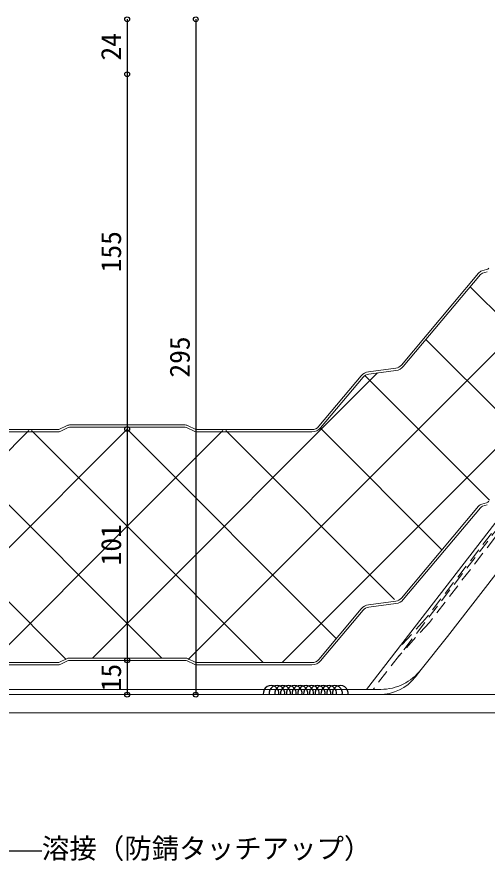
# Model space of a CAD drawing. Units: millimetres at full size, sheet at 1:3. Extents: x -1262 to 1258, y -891 to 1034.
# Drawn here: x 243 to 448.5, y -150.5 to 218.2 of the extents above; entities that cross this region are included whole.
import ezdxf
from ezdxf.enums import TextEntityAlignment as Align

# ---------------------------------------------------------------- set-up
doc = ezdxf.new("R2010")
doc.units = ezdxf.units.MM
doc.header["$LTSCALE"] = 3
doc.linetypes.add('DASHED2', pattern=[3, 2, -1])
for name, color, linetype, lineweight in [('0-4_寸法線1', 5, 'Continuous', 25), ('0-6_名称1', 5, 'Continuous', 25), ('0-B_屋根1', 6, 'Continuous', 20), ('2-1_裏貼1', 2, 'Continuous', 18), ('2-A_タイトフレーム', 3, 'DASHED2', 9), ('3-F_シーリング1', 134, 'Continuous', 30), ('4-2_H鋼1', 2, 'Continuous', 18)]:
    doc.layers.add(name, color=color, linetype=linetype, lineweight=lineweight)
doc.styles.add('ＭＳ ゴシック', font='')
doc.styles.get('ＭＳ ゴシック').set_extended_font_data('MS Gothic')

msp = doc.modelspace()

# ---------------------------------------------------------------- linework, layer by layer
at = {"layer": '0-4_寸法線1'}
for p, q in [((291.139, 217.186), (291.139, 193.186)), ((321.139, 217.186), (321.139, -77.789)), ((291.139, 193.186), (291.139, 38.186)), ((291.139, 38.186), (291.139, -62.814)), ((291.139, -62.814), (291.139, -77.789))]:
    msp.add_line(p, q, dxfattribs=at)
for centre in [(291.139, 217.186), (321.139, 217.186), (291.139, 193.186), (291.139, 193.186), (291.139, 38.186), (291.139, 38.186), (291.139, -62.814), (291.139, -62.814), (291.139, -77.789), (321.139, -77.789)]:
    msp.add_circle(centre, 1.05, dxfattribs=at)
at = {"layer": '0-6_名称1'}
msp.add_lwpolyline([(210.653, -73.798), (229.997, -145.991), (253.896, -145.991)], dxfattribs=at)
at = {"layer": '0-B_屋根1'}
for p, q in [((448.186, 107.847), (446.197, 107.27)), ((444.734, 106.317), (411.055, 66.18)), ((411.821, 65.537), (445.5, 105.674)), ((446.475, 106.31), (448.464, 106.886)), ((408.508, 64.785), (396.647, 63.238)), ((396.776, 62.246), (408.637, 63.793)), ((393.464, 61.494), (374.937, 39.415)), ((375.703, 38.772), (394.23, 60.851)), ((260.766, 37.986), (210.603, 37.986)), ((210.603, 36.986), (260.766, 36.986)), ((264.605, 39.669), (261.66, 38.197)), ((262.108, 37.303), (265.052, 38.775)), ((291.238, 39.986), (265.946, 39.986)), ((265.946, 38.986), (291.238, 38.986)), ((291.238, 39.986), (316.53, 39.986)), ((291.238, 39.986), (316.53, 39.986)), ((291.238, 38.986), (316.53, 38.986)), ((316.53, 38.986), (291.238, 38.986)), ((317.424, 38.775), (320.369, 37.303)), ((320.816, 38.197), (317.872, 39.669)), ((371.873, 37.986), (321.71, 37.986)), ((321.71, 36.986), (371.873, 36.986)), ((444.734, 4.515), (411.055, -35.622)), ((411.821, -36.265), (445.5, 3.872)), ((448.186, 6.045), (446.197, 5.468)), ((446.475, 4.507), (448.464, 5.084)), ((393.464, -40.308), (374.937, -62.387)), ((408.508, -37.018), (396.647, -38.564)), ((396.776, -39.556), (408.637, -38.009)), ((375.703, -63.03), (394.23, -40.951)), ((264.605, -62.133), (261.66, -63.605)), ((291.238, -61.816), (265.946, -61.816)), ((291.238, -61.816), (316.53, -61.816)), ((291.238, -61.816), (316.53, -61.816)), ((320.816, -63.605), (317.872, -62.133)), ((260.766, -63.816), (210.603, -63.816)), ((210.603, -64.816), (260.766, -64.816)), ((262.108, -64.499), (265.052, -63.027)), ((265.946, -62.816), (291.238, -62.816)), ((291.238, -62.816), (316.53, -62.816)), ((316.53, -62.816), (291.238, -62.816)), ((317.424, -63.027), (320.369, -64.499)), ((371.873, -63.816), (321.71, -63.816)), ((321.71, -64.816), (371.873, -64.816))]:
    msp.add_line(p, q, dxfattribs=at)
for centre, radius, start, end in [((447.032, 104.389), 3, 106.16487, 140), ((447.629, 109.768), 2, 286.16487, 319.99998), ((447.032, 104.389), 2, 106.16487, 140), ((397.294, 58.28), 5, 97.4295, 140), ((407.99, 68.751), 4, 277.4295, 319.99998), ((407.99, 68.751), 5, 277.4295, 319.99998), ((397.294, 58.28), 4, 97.4295, 140), ((260.766, 39.986), 2, 269.99998, 296.56505), ((260.766, 39.986), 3, 269.99998, 296.56505), ((265.946, 36.986), 3, 90, 116.56505), ((265.946, 36.986), 2, 90, 116.56505), ((316.53, 36.986), 3, 63.43494, 90), ((316.53, 36.986), 3, 63.43495, 90), ((316.53, 36.986), 2, 63.43494, 90), ((316.53, 36.986), 2, 63.43495, 90), ((321.71, 39.986), 3, 243.43494, 269.99998), ((321.71, 39.986), 2, 243.43494, 269.99998), ((371.873, 41.986), 4, 269.99998, 320), ((371.873, 41.986), 5, 269.99998, 320), ((447.032, 2.587), 3, 106.16487, 140), ((447.032, 2.587), 2, 106.16487, 140), ((447.629, 7.966), 2, 286.16487, 319.99998), ((407.99, -33.051), 4, 277.4295, 319.99998), ((407.99, -33.051), 5, 277.4295, 319.99998), ((397.294, -43.522), 5, 97.4295, 140), ((397.294, -43.522), 4, 97.4295, 140), ((265.946, -64.816), 3, 90, 116.56505), ((316.53, -64.816), 3, 63.43494, 90), ((316.53, -64.816), 3, 63.43495, 90), ((371.873, -59.816), 4, 269.99998, 320), ((260.766, -61.816), 2, 269.99998, 296.56505), ((260.766, -61.816), 3, 269.99998, 296.56505), ((265.946, -64.816), 2, 90, 116.56505), ((316.53, -64.816), 2, 63.43494, 90), ((316.53, -64.816), 2, 63.43495, 90), ((321.71, -61.816), 3, 243.43494, 269.99998), ((321.71, -61.816), 2, 243.43494, 269.99998), ((371.873, -59.816), 5, 269.99998, 320)]:
    msp.add_arc(centre, radius, start, end, dxfattribs=at)
at = {"layer": '2-1_裏貼1'}
for p, q in [((264.531, -62.407), (82.831, 119.294)), ((317.826, -62.407), (499.527, 119.294)), ((472.833, 68.624), (441.207, 100.251)), ((468.802, 30.229), (421.714, 77.317)), ((291.496, -46.945), (181.796, 62.756)), ((290.862, -46.945), (400.562, 62.756)), ((449.445, 7.16), (395.172, 61.433)), ((358.896, -63.763), (469.757, 47.098)), ((174.379, -36.226), (248.15, 37.545)), ((199.831, -53.201), (291.218, 38.186)), ((291.357, -4.379), (249.414, 37.564)), ((291, -4.379), (332.944, 37.564)), ((382.526, -53.201), (291.139, 38.186)), ((407.978, -36.226), (334.207, 37.545)), ((428.852, -14.674), (375.463, 38.716)), ((231.73, -63.729), (291.356, -4.102)), ((350.628, -63.729), (291.001, -4.102)), ((276.069, -61.816), (291.494, -46.391)), ((306.289, -61.816), (290.863, -46.391))]:
    msp.add_line(p, q, dxfattribs=at)
at = {"layer": '2-A_タイトフレーム'}
for p, q in [((510.911, 70.827), (421.437, -44.813)), ((509.333, 67.595), (398.626, -75.489)), ((512.73, 69.419), (423.256, -46.221)), ((421.437, -44.813), (407.957, -59.671)), ((423.256, -46.221), (409.776, -61.078))]:
    msp.add_line(p, q, dxfattribs=at)
at = {"layer": '2-A_タイトフレーム', "linetype": 'Continuous'}
for p, q in [((507.514, 69.003), (395.718, -75.489)), ((513.896, 54.537), (431.189, -52.359)), ((431.189, -52.359), (419.609, -66.835)), ((419.609, -66.835), (417.139, -70.028))]:
    msp.add_line(p, q, dxfattribs=at)
for points in [[(181.115, -77.789), (291.218, -77.789), (291.218, -75.489), (180.464, -75.489)], [(401.321, -77.789), (291.218, -77.789), (291.218, -75.489), (401.972, -75.489)]]:
    msp.add_lwpolyline(points, dxfattribs=at)
for centre, radius in [((401.321, -57.789), 20), ((401.972, -53.189), 22.3)]:
    msp.add_arc(centre, radius, 270, 322.27008, dxfattribs=at)
at = {"layer": '3-F_シーリング1'}
for centre in [(354.074, -77.24), (356.593, -77.24), (359.112, -77.24), (361.63, -77.24), (364.149, -77.24), (366.667, -77.24), (369.186, -77.24), (371.705, -77.24), (374.223, -77.24), (376.742, -77.24), (379.26, -77.24), (381.779, -77.24), (384.298, -77.24)]:
    msp.add_arc(centre, 3.441, 348.88023, 186.89374, dxfattribs=at)
at = {"layer": '4-2_H鋼1'}
for p, q in [((791.311, -77.789), (-708.821, -77.789)), ((791.311, -85.789), (-708.821, -85.789))]:
    msp.add_line(p, q, dxfattribs=at)

# ---------------------------------------------------------------- texts
at = {"layer": '0-4_寸法線1', "style": 'ＭＳ ゴシック'}
for s, p in [('24', (291.139, 199.186)), ('155', (291.139, 106.686)), ('295', (321.139, 60.699)), ('101', (291.139, -21.314)), ('15', (291.139, -76.301))]:
    msp.add_text(s, height=8.798, rotation=90, dxfattribs=at).set_placement(p, align=Align.BOTTOM_LEFT)
at = {"layer": '0-6_名称1', "style": 'ＭＳ ゴシック'}
msp.add_text('溶接（防錆タッチアップ）', height=8.798, dxfattribs=at).set_placement((253.896, -151.991), align=Align.BOTTOM_LEFT)

doc.saveas('drawing.dxf')
